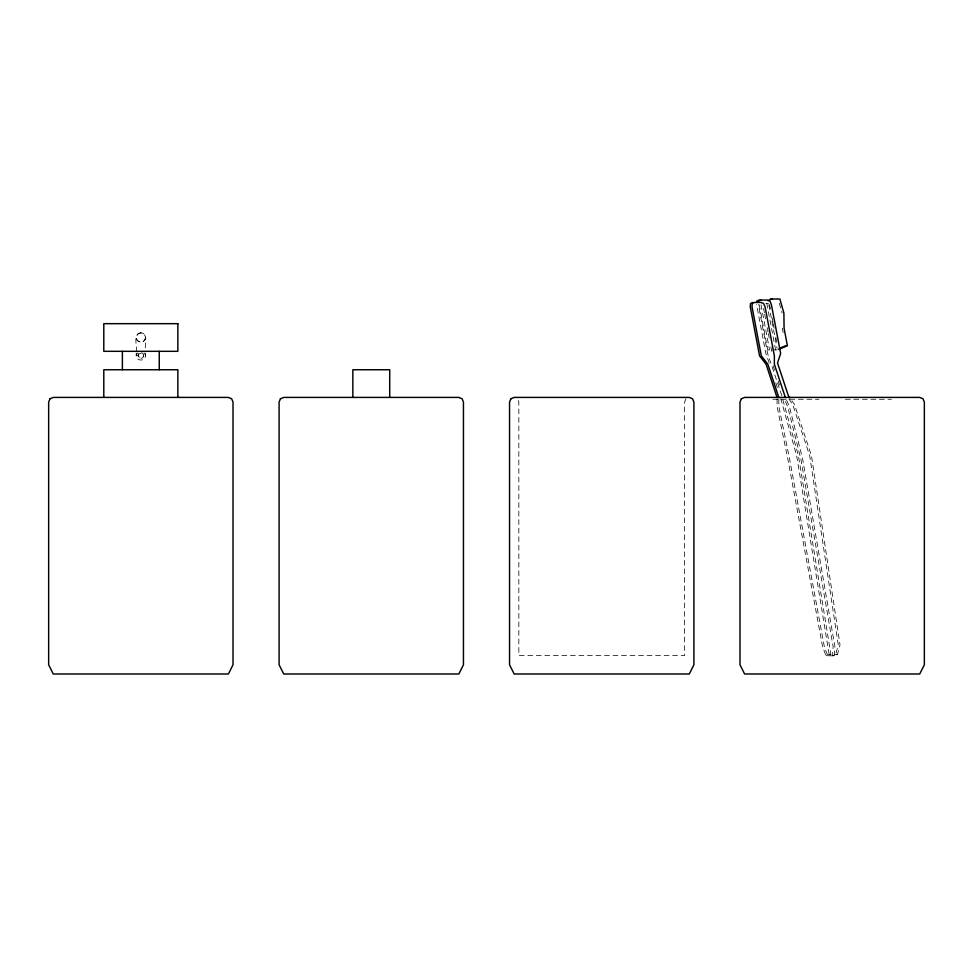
<?xml version="1.0" encoding="UTF-8"?>
<svg xmlns="http://www.w3.org/2000/svg" width="973" height="973" viewBox="0 0 973 973"><rect width="100%" height="100%" fill="white"/><g stroke="black" fill="none" stroke-linecap="round" stroke-linejoin="round"><path stroke-width="0.73" stroke-dasharray="4.87 3.65" d="M777.086 399.064L777.038 406.386L787.85 459.086L822.586 646.79L826.016 655.802L834.299 655.802L837.449 654.61L840.015 644.856L811.47 455.741L794.467 404.452L790.635 398.954M778.85 399.064L778.814 406.386L789.614 459.086L824.362 646.79L827.792 655.802L830.93 654.61L798.432 455.741L782.511 398.577M834.299 655.802L834.919 646.79L802.652 459.086L789.371 406.386L785.953 398.845M136.22 351.776C137.752 346.497 132.231 334.177 140.83 332.888C149.416 334.177 143.907 346.497 145.439 351.776M145.439 337.497C145.658 343.408 136.001 343.408 136.22 337.497M685.965 398.772L684.603 402.056L684.603 655.547L518.84 655.547L518.84 402.056L517.478 398.772M826.016 655.802L829.166 654.61L837.449 654.61M765.933 303.308L768.548 303.308M777.378 349.927L767.782 349.927L759.22 304.768M772.866 399.258L818.962 399.258M845.379 399.258L891.475 399.258M788.86 398.954L792.703 404.452L809.694 455.741L838.252 644.856L835.685 654.61L832.535 655.802L833.143 646.79L800.876 459.086L787.595 406.386L784.177 398.845M769.217 362.978L765.848 353.479L756.568 304.513M781.818 395.646L767.624 353.479L758.344 304.513M775.809 382.863L777.695 388.543M773.049 365.568L774.885 371.139M778.096 380.881L779.482 385.065M779.312 303.235L782.122 313.099M780.747 398.577L796.656 455.741L829.166 654.61M782.292 328.205L783.131 332.596M769.607 304.513L770.446 308.964M772.136 317.867L772.976 322.318M773.267 323.802L774.107 328.254M775.797 337.157L776.636 341.608M768.816 304.768L777.099 348.468M766.773 303.308L775.603 349.927M763.586 308.38L764.437 312.832M764.717 314.315L765.556 318.767M767.247 327.67L768.086 332.121M768.366 333.605L769.217 338.057M770.908 346.96L771.747 351.411M760.995 304.768L769.558 349.927M145.439 353.163L145.439 355.923M143.578 355.109L143.578 355.923A2.749 2.457 0 0 1 139.455 358.064A2.749 2.457 0 0 1 139.455 353.795A2.749 2.457 0 0 1 143.578 355.923M138.081 355.109L138.081 355.923M136.22 353.163L136.22 355.923M144.089 353.017A4.61 4.123 0 0 1 144.089 358.842A4.61 4.123 0 0 1 137.57 358.842A4.61 4.123 0 0 1 137.57 353.017M141.535 352.725A2.749 2.457 0 0 1 143.08 356.519A2.749 2.457 0 0 1 138.58 356.519A2.749 2.457 0 0 1 140.112 352.725M140.83 332.888A4.67 4.634 90 0 0 137.57 334.238A4.67 4.634 90 0 0 140.83 342.095A4.67 4.634 -90 0 0 144.089 340.757A4.67 4.634 90 0 0 144.077 334.116A4.67 4.634 -90 0 0 140.83 332.888"/><path stroke-width="1.46" d="M752.688 302.445L750.451 303.564L750.28 306.896L759.548 355.863L766.067 364.182L777.086 397.592M756.751 301.168L758.989 300.061L767.271 300.061L769.935 301.168L771.382 304.513L780.662 353.479L777.512 362.978L788.337 395.646L789.869 397.848M758.526 301.168L760.752 300.061M779.361 348.358L785.625 345.768M778.631 349.404L787.4 345.768L784.068 328.205L783.897 313.099L779.872 299.015L770.288 299.015M767.806 300.621L772.051 299.015M785.381 397.592L774.362 364.182L774.362 355.863L765.082 306.896L763.635 303.564L760.983 302.445L754.464 302.445L752.226 303.564L752.044 306.896L761.324 355.863L767.843 364.182L778.862 397.592M389.711 397.41L389.711 369.752L352.846 369.752L352.846 397.41M177.864 397.41L177.864 369.752L103.795 369.752L103.795 397.41M159.268 351.314L159.268 369.752M122.391 351.314L122.391 369.752M50.012 398.772L48.65 402.056L48.65 664.766L53.26 673.985L228.4 673.985L233.009 664.766L233.009 402.056L231.647 398.772L228.363 397.41L53.296 397.41L50.012 398.772M280.455 398.772L279.093 402.056L279.093 664.766L283.702 673.985L458.842 673.985L463.452 664.766L463.452 402.056L462.09 398.772L458.806 397.41L283.751 397.41L280.455 398.772M510.91 398.772L509.548 402.056L509.548 664.766L514.158 673.985L689.298 673.985L693.907 664.766L693.907 402.056L692.545 398.772L689.249 397.41L514.194 397.41L510.91 398.772M741.353 398.772L739.991 402.056L739.991 664.766L744.6 673.985L919.74 673.985L924.35 664.766L924.35 402.056L922.988 398.772L919.704 397.41L744.637 397.41L741.353 398.772M177.864 323.668L103.795 323.668L103.795 351.314L177.864 351.314L177.864 323.668"/></g></svg>
